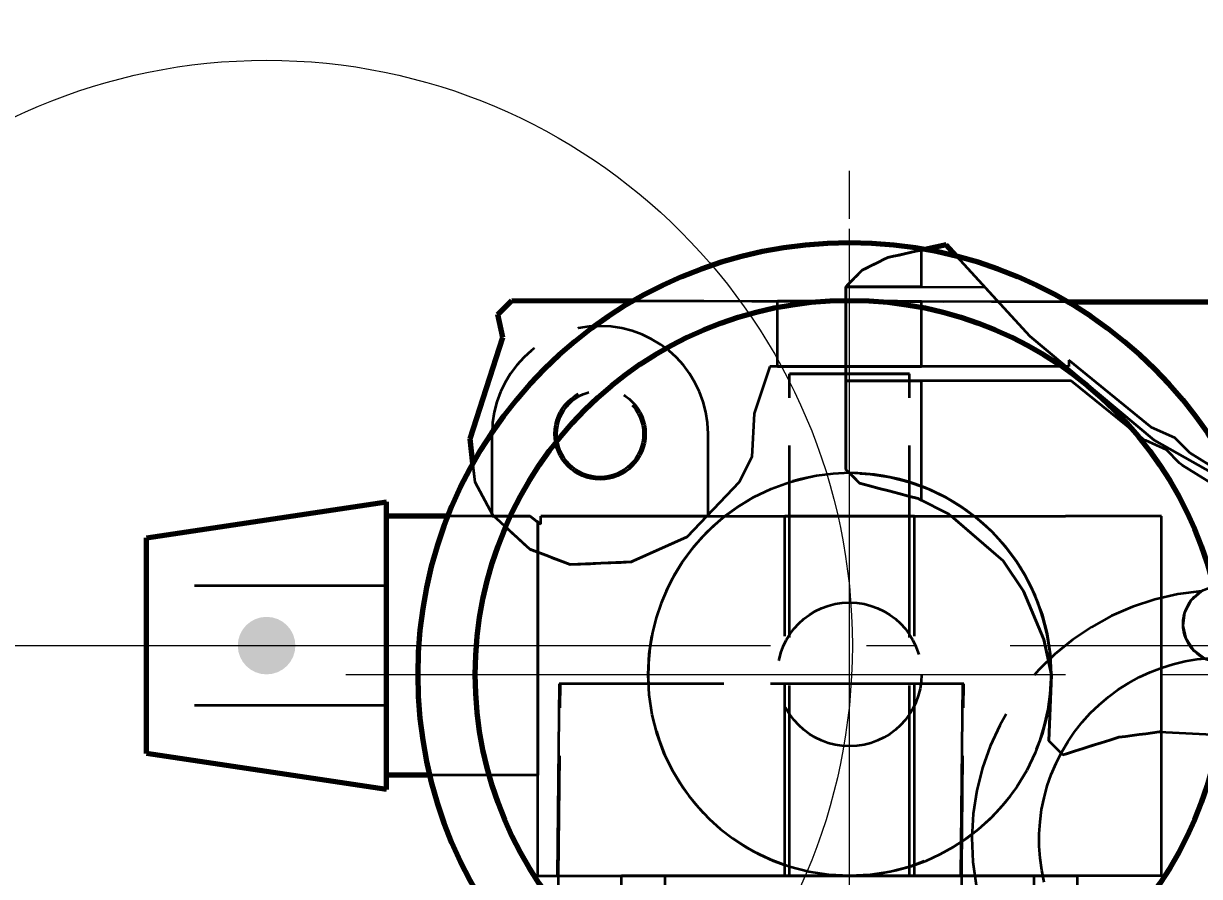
# Model space of a CAD drawing. Header units: millimetres. Extents: x 0 to 2208, y 0 to 420.
# Drawn here: x 72.25 to 96.76, y 249.46 to 267.25 of the extents above; entities that cross this region are included whole.
import ezdxf

# ---------------------------------------------------------------- set-up
doc = ezdxf.new("R2010")
doc.units = ezdxf.units.MM
doc.linetypes.add('IRAM-E-TRAZOS', pattern=[5, 4, -1])
doc.linetypes.add('IRAM-F-TRAZO-PUNTO', pattern=[20, 15, -2, 1, -2])
for name, color, linetype, lineweight in [('01-VISIBLE', 7, 'CONTINUOUS', 70), ('02-OCULTA', 4, 'IRAM-E-TRAZOS', 35), ('03-EJE', 1, 'IRAM-F-TRAZO-PUNTO', 18), ('04-COTA', 3, 'CONTINUOUS', 18), ('08-FINA', 5, 'CONTINUOUS', 18)]:
    doc.layers.add(name, color=color, linetype=linetype, lineweight=lineweight)
doc.styles.add('ISO3098', font='isocpeur.ttf')
doc.dimstyles.new('FLAMA-IRAM', dxfattribs={"dimtxt": 3.5, "dimasz": 3.5, "dimexe": 2, "dimexo": 1.5, "dimgap": 1, "dimtad": 1, "dimdec": 1, "dimtxsty": 'ISO3098', "dimblk": 'IRAM_FLECHA', "dimblk1": 'IRAM_FLECHA', "dimblk2": 'IRAM_FLECHA', "dimcen": 2.5, "dimclrd": 256, "dimclre": 256, "dimclrt": 256, "dimazin": 3, "dimtfac": 1, "dimtmove": 0, "dimatfit": 3, "dimlwd": 18, "dimlwe": 18})

# ---------------------------------------------------------------- blocks, each defined once
blk = doc.blocks.new('IRAM_FLECHA')
blk.add_solid([(0, 0), (-1, 0.125), (-1, -0.125)])

msp = doc.modelspace()

# ---------------------------------------------------------------- hatches: boundary and pattern name
at = {"layer": '08-FINA'}
h = msp.add_hatch(color=7, dxfattribs=at)
h.dxf.hatch_style = 1
edge = h.paths.add_edge_path()
edge.add_arc((77.315, 254.273), 0.6, 0, 360)

# ---------------------------------------------------------------- linework, layer by layer
at = {"layer": '01-VISIBLE'}
for p, q in [((91.475, 262.633), (91.03, 262.536)), ((91.696, 262.392), (91.475, 262.633)), ((82.135, 261.178), (82.425, 261.468)), ((82.425, 261.468), (84.958, 261.463)), ((94.002, 261.446), (111.16, 261.413)), ((82.24, 260.698), (82.135, 261.178)), ((81.555, 258.583), (82.24, 260.698)), ((81.614, 258.074), (81.555, 258.583)), ((74.815, 256.523), (79.815, 257.273)), ((81.092, 256.973), (79.815, 256.973)), ((79.815, 251.273), (74.815, 252.023)), ((80.713, 251.573), (79.815, 251.573))]:
    msp.add_line(p, q, dxfattribs=at)
for points in [[(79.815, 251.273), (79.815, 251.523), (79.815, 251.773), (79.815, 252.023), (79.815, 252.273), (79.815, 252.523), (79.815, 252.773), (79.815, 253.023), (79.815, 253.273), (79.815, 253.523), (79.815, 253.773), (79.815, 254.023), (79.815, 254.273), (79.815, 254.523), (79.815, 254.773), (79.815, 255.023), (79.815, 255.273), (79.815, 255.523), (79.815, 255.773), (79.815, 256.023), (79.815, 256.273), (79.815, 256.523), (79.815, 256.773), (79.815, 257.023), (79.815, 257.273)], [(74.815, 252.023), (74.815, 252.273), (74.815, 252.523), (74.815, 252.773), (74.815, 253.023), (74.815, 253.273), (74.815, 253.523), (74.815, 253.773), (74.815, 254.023), (74.815, 254.273), (74.815, 254.523), (74.815, 254.773), (74.815, 255.023), (74.815, 255.273), (74.815, 255.523), (74.815, 255.773), (74.815, 256.023), (74.815, 256.273), (74.815, 256.523)]]:
    msp.add_lwpolyline(points, dxfattribs=at)
msp.add_circle((89.465, 253.673), 7.8, dxfattribs=at)
for centre, radius, start, end in [((89.465, 253.673), 9, 90, -90), ((89.465, 253.673), 9, -90, 90), ((97.215, 250.223), 5.2, -95.5177, -3.8041)]:
    msp.add_arc(centre, radius, start, end, dxfattribs=at)
at = {"layer": '02-OCULTA'}
for p, q in [((91.475, 262.633), (90.26, 262.368)), ((91.03, 262.536), (90.26, 262.368)), ((90.965, 261.752), (90.965, 262.522)), ((93.22, 260.728), (91.475, 262.633)), ((90.26, 262.368), (89.73, 262.103)), ((90.26, 262.368), (89.73, 262.103)), ((93.22, 260.728), (91.696, 262.392)), ((89.73, 262.103), (89.385, 261.758)), ((89.73, 262.103), (89.385, 261.758)), ((89.385, 261.758), (89.385, 257.948)), ((89.385, 261.758), (89.385, 257.948)), ((89.385, 261.755), (89.385, 261.758)), ((89.385, 261.755), (89.385, 261.758)), ((89.385, 259.793), (89.385, 261.755)), ((89.385, 261.755), (92.285, 261.749)), ((89.385, 261.755), (92.285, 261.749)), ((89.385, 259.793), (89.385, 261.755)), ((92.285, 261.749), (93.22, 260.728)), ((92.285, 261.749), (93.22, 260.728)), ((82.135, 261.178), (82.425, 261.468)), ((82.425, 261.468), (111.16, 261.413)), ((84.958, 261.463), (94.002, 261.446)), ((87.965, 260.093), (87.965, 261.457)), ((90.965, 260.093), (90.965, 261.452)), ((82.24, 260.698), (82.135, 261.178)), ((81.555, 258.583), (82.24, 260.698)), ((95.815, 258.558), (93.22, 260.728)), ((93.22, 260.728), (95.815, 258.558)), ((93.22, 260.728), (95.815, 258.558)), ((95.815, 258.558), (93.22, 260.728)), ((87.8, 260.093), (87.48, 259.113)), ((87.8, 260.093), (87.48, 259.113)), ((94.035, 260.093), (87.8, 260.093)), ((94.035, 260.093), (87.8, 260.093)), ((94.035, 260.223), (94.035, 260.093)), ((95.76, 258.823), (94.035, 260.223)), ((94.035, 260.223), (94.035, 260.093)), ((95.76, 258.823), (94.035, 260.223)), ((88.215, 249.443), (88.215, 259.943)), ((89.385, 257.948), (89.385, 259.793)), ((89.385, 257.948), (89.385, 259.793)), ((94.035, 259.793), (89.385, 259.793)), ((94.035, 259.793), (89.385, 259.793)), ((90.715, 249.443), (90.715, 259.943)), ((90.965, 257.303), (90.965, 259.793)), ((94.064, 259.794), (94.035, 259.793)), ((94.064, 259.794), (94.035, 259.793)), ((94.083, 259.797), (94.064, 259.794)), ((94.083, 259.797), (94.064, 259.794)), ((95.571, 258.59), (94.083, 259.797)), ((95.571, 258.59), (94.083, 259.797)), ((87.48, 259.113), (87.43, 258.213)), ((87.48, 259.113), (87.43, 258.213)), ((96.24, 258.608), (95.76, 258.823)), ((96.24, 258.608), (95.76, 258.823)), ((81.66, 257.683), (81.555, 258.583)), ((82.015, 256.973), (82.015, 258.688)), ((82.015, 256.973), (82.015, 258.688)), ((82.015, 257.021), (82.015, 258.688)), ((82.015, 257.021), (82.015, 258.688)), ((86.515, 256.973), (86.515, 258.688)), ((86.515, 256.973), (86.515, 258.688)), ((86.515, 257), (86.515, 258.688)), ((86.515, 257), (86.515, 258.688)), ((95.592, 258.574), (95.571, 258.59)), ((95.592, 258.574), (95.571, 258.59)), ((95.614, 258.561), (95.592, 258.574)), ((95.614, 258.561), (95.592, 258.574)), ((95.637, 258.549), (95.614, 258.561)), ((95.637, 258.549), (95.614, 258.561)), ((97.587, 257.551), (95.815, 258.558)), ((95.815, 258.558), (98.022, 257.303)), ((95.815, 258.558), (97.587, 257.551)), ((98.515, 257.023), (95.815, 258.558)), ((96.555, 258.293), (96.24, 258.608)), ((96.555, 258.293), (96.24, 258.608)), ((96.067, 258.357), (95.637, 258.549)), ((96.067, 258.357), (95.637, 258.549)), ((96.343, 258.081), (96.067, 258.357)), ((96.343, 258.081), (96.067, 258.357)), ((81.66, 257.683), (81.614, 258.074)), ((87.43, 258.213), (87.165, 257.683)), ((87.43, 258.213), (87.165, 257.683)), ((96.369, 258.058), (96.343, 258.081)), ((96.369, 258.058), (96.343, 258.081)), ((97.516, 257.696), (96.555, 258.293)), ((97.665, 257.603), (96.555, 258.293)), ((89.385, 257.948), (89.46, 257.873)), ((89.385, 257.948), (89.675, 257.658)), ((89.46, 257.873), (89.675, 257.658)), ((96.397, 258.038), (96.369, 258.058)), ((96.397, 258.038), (96.369, 258.058)), ((97.507, 257.348), (96.397, 258.038)), ((97.507, 257.348), (96.397, 258.038)), ((82.03, 256.993), (81.66, 257.683)), ((82.03, 256.993), (81.66, 257.683)), ((87.165, 257.683), (86.08, 256.543)), ((87.165, 257.683), (86.08, 256.543)), ((89.675, 257.658), (90.895, 257.338)), ((89.675, 257.658), (90.895, 257.338)), ((90.895, 257.338), (91.53, 257.023)), ((90.895, 257.338), (91.53, 257.023)), ((82.015, 256.973), (81.092, 256.973)), ((82.015, 257.021), (82.03, 256.993)), ((82.015, 257.021), (82.03, 256.993)), ((82.015, 256.973), (82.809, 256.973)), ((82.809, 256.973), (82.015, 256.973)), ((82.015, 256.973), (82.809, 256.973)), ((82.8, 256.283), (82.03, 256.993)), ((82.8, 256.283), (82.03, 256.993)), ((82.03, 256.993), (82.052, 256.973)), ((82.03, 256.993), (82.052, 256.973)), ((82.052, 256.973), (82.809, 256.973)), ((82.052, 256.973), (82.809, 256.973)), ((82.809, 256.973), (82.052, 256.973)), ((82.965, 249.473), (82.965, 256.852)), ((82.965, 249.473), (82.965, 256.852)), ((82.965, 256.22), (82.965, 256.852)), ((82.965, 256.22), (82.965, 256.852)), ((83.029, 256.808), (83.029, 256.973)), ((86.515, 256.973), (83.029, 256.973)), ((86.515, 256.973), (83.029, 256.973)), ((83.029, 256.808), (83.029, 256.973)), ((86.489, 256.973), (83.029, 256.973)), ((86.489, 256.973), (83.029, 256.973)), ((84.965, 256.973), (86.867, 256.973)), ((84.965, 256.973), (93.965, 256.973)), ((84.965, 256.973), (86.489, 256.973)), ((84.965, 256.973), (86.489, 256.973)), ((86.08, 256.543), (86.489, 256.973)), ((86.08, 256.543), (86.489, 256.973)), ((86.489, 256.973), (86.515, 257)), ((86.489, 256.973), (86.515, 257)), ((86.867, 256.973), (92.063, 256.973)), ((88.115, 249.473), (88.115, 256.973)), ((90.815, 249.473), (90.815, 256.973)), ((91.53, 257.023), (92.665, 256.043)), ((91.53, 257.023), (91.588, 256.973)), ((91.588, 256.973), (93.965, 256.973)), ((92.665, 256.043), (91.588, 256.973)), ((91.588, 256.973), (92.063, 256.973)), ((92.063, 256.973), (93.965, 256.973)), ((95.965, 249.473), (95.965, 256.973)), ((95.965, 249.473), (95.965, 256.973)), ((95.965, 252.471), (95.965, 256.973)), ((95.965, 252.471), (95.965, 256.973)), ((86.08, 256.543), (84.915, 256.018)), ((86.08, 256.543), (84.915, 256.018)), ((84.965, 256.04), (86.08, 256.543)), ((84.965, 256.04), (86.08, 256.543)), ((83.645, 255.963), (82.8, 256.283)), ((83.645, 255.963), (82.8, 256.283)), ((84.915, 256.018), (83.645, 255.963)), ((84.915, 256.018), (83.645, 255.963)), ((93.09, 255.408), (92.665, 256.043)), ((92.665, 256.043), (93.09, 255.408)), ((79.815, 255.523), (74.815, 255.523)), ((93.515, 254.403), (93.09, 255.408)), ((93.09, 255.408), (93.515, 254.403)), ((93.67, 253.663), (93.515, 254.403)), ((93.515, 254.403), (93.67, 253.663)), ((93.67, 253.663), (93.62, 252.288)), ((93.62, 252.288), (93.67, 253.663)), ((93.67, 253.663), (93.62, 252.288)), ((93.62, 252.288), (93.67, 253.663)), ((93.665, 253.687), (93.67, 253.663)), ((93.67, 253.663), (93.665, 253.687)), ((83.414, 253.477), (83.357, 247.975)), ((83.383, 247.973), (83.44, 253.473)), ((91.818, 253.477), (83.414, 253.477)), ((83.44, 253.473), (83.414, 253.477)), ((91.844, 253.473), (83.44, 253.473)), ((91.818, 253.477), (91.761, 247.975)), ((91.786, 247.973), (91.844, 253.473)), ((91.844, 253.473), (91.818, 253.477)), ((79.815, 253.023), (74.815, 253.023)), ((95.075, 252.363), (95.92, 252.473)), ((95.075, 252.363), (95.92, 252.473)), ((95.92, 252.473), (97.03, 252.418)), ((95.92, 252.473), (97.03, 252.418)), ((93.62, 252.288), (93.91, 251.993)), ((93.91, 251.993), (93.62, 252.288)), ((93.91, 251.993), (93.62, 252.288)), ((93.62, 252.288), (93.91, 251.993)), ((93.91, 251.993), (95.075, 252.363)), ((93.91, 251.993), (95.075, 252.363)), ((93.965, 252.01), (93.91, 251.993)), ((93.965, 252.01), (93.91, 251.993)), ((82.965, 251.573), (80.713, 251.573)), ((84.715, 247.973), (84.715, 249.473)), ((84.965, 249.473), (93.965, 249.473)), ((84.965, 249.473), (89.465, 249.473)), ((85.621, 247.973), (85.621, 249.473)), ((89.465, 249.473), (93.965, 249.473)), ((93.309, 247.973), (93.309, 249.473)), ((94.215, 247.973), (94.215, 249.473))]:
    msp.add_line(p, q, dxfattribs=at)
for points in [[(90.26, 262.368), (90.378, 262.394), (90.495, 262.419), (90.612, 262.445), (90.73, 262.47), (90.847, 262.496), (90.965, 262.522)], [(90.965, 262.522), (90.847, 262.496), (90.73, 262.47), (90.612, 262.445), (90.495, 262.419), (90.378, 262.394), (90.26, 262.368)], [(90.26, 262.368), (90.172, 262.324), (90.083, 262.28), (89.995, 262.235), (89.907, 262.191), (89.818, 262.147), (89.73, 262.103)], [(89.73, 262.103), (89.818, 262.147), (89.907, 262.191), (89.995, 262.235), (90.083, 262.28), (90.172, 262.324), (90.26, 262.368)], [(89.385, 261.758), (89.442, 261.815), (89.5, 261.873), (89.557, 261.93), (89.615, 261.988), (89.672, 262.045), (89.73, 262.103)], [(89.73, 262.103), (89.672, 262.045), (89.615, 261.988), (89.557, 261.93), (89.5, 261.873), (89.442, 261.815), (89.385, 261.758)], [(89.385, 261.755), (89.648, 261.754), (89.912, 261.754), (90.175, 261.753), (90.438, 261.753), (90.702, 261.752), (90.965, 261.752)], [(90.965, 261.752), (90.702, 261.752), (90.438, 261.753), (90.175, 261.753), (89.912, 261.754), (89.648, 261.754), (89.385, 261.755)], [(90.965, 261.452), (90.715, 261.452), (90.465, 261.453), (90.215, 261.453), (89.965, 261.454), (89.715, 261.454), (89.465, 261.454), (89.215, 261.455), (88.965, 261.455), (88.715, 261.456), (88.465, 261.456), (88.215, 261.457), (87.965, 261.457)], [(87.965, 261.457), (88.215, 261.457), (88.465, 261.456), (88.715, 261.456), (88.965, 261.455), (89.215, 261.455), (89.465, 261.454), (89.715, 261.454), (89.965, 261.454), (90.215, 261.453), (90.465, 261.453), (90.715, 261.452), (90.965, 261.452)], [(90.965, 260.093), (90.715, 260.093), (90.465, 260.093), (90.215, 260.093), (89.965, 260.093), (89.715, 260.093), (89.465, 260.093), (89.215, 260.093), (88.965, 260.093), (88.715, 260.093), (88.465, 260.093), (88.215, 260.093), (87.965, 260.093)], [(87.965, 260.093), (88.215, 260.093), (88.465, 260.093), (88.715, 260.093), (88.965, 260.093), (89.215, 260.093), (89.465, 260.093), (89.715, 260.093), (89.965, 260.093), (90.215, 260.093), (90.465, 260.093), (90.715, 260.093), (90.965, 260.093)], [(90.715, 259.943), (90.465, 259.943), (90.215, 259.943), (89.965, 259.943), (89.715, 259.943), (89.465, 259.943), (89.215, 259.943), (88.965, 259.943), (88.715, 259.943), (88.465, 259.943), (88.215, 259.943)], [(88.215, 259.943), (88.465, 259.943), (88.715, 259.943), (88.965, 259.943), (89.215, 259.943), (89.465, 259.943), (89.715, 259.943), (89.965, 259.943), (90.215, 259.943), (90.465, 259.943), (90.715, 259.943)], [(89.385, 259.793), (89.648, 259.793), (89.912, 259.793), (90.175, 259.793), (90.438, 259.793), (90.702, 259.793), (90.965, 259.793)], [(90.965, 259.793), (90.702, 259.793), (90.438, 259.793), (90.175, 259.793), (89.912, 259.793), (89.648, 259.793), (89.385, 259.793)], [(89.385, 257.948), (89.433, 257.9), (89.482, 257.851), (89.53, 257.803), (89.578, 257.755), (89.627, 257.706), (89.675, 257.658)], [(89.675, 257.658), (89.627, 257.706), (89.578, 257.755), (89.53, 257.803), (89.482, 257.851), (89.433, 257.9), (89.385, 257.948)], [(89.675, 257.658), (89.878, 257.605), (90.082, 257.551), (90.285, 257.498), (90.488, 257.445), (90.692, 257.391), (90.895, 257.338)], [(90.895, 257.338), (90.692, 257.391), (90.488, 257.445), (90.285, 257.498), (90.082, 257.551), (89.878, 257.605), (89.675, 257.658)], [(90.895, 257.338), (90.907, 257.332), (90.918, 257.326), (90.93, 257.321), (90.942, 257.315), (90.953, 257.309), (90.965, 257.303)], [(90.965, 257.303), (90.953, 257.309), (90.942, 257.315), (90.93, 257.321), (90.918, 257.326), (90.907, 257.332), (90.895, 257.338)], [(79.815, 257.273), (79.815, 257.023), (79.815, 256.773), (79.815, 256.523), (79.815, 256.273), (79.815, 256.023), (79.815, 255.773), (79.815, 255.523), (79.815, 255.273), (79.815, 255.023), (79.815, 254.773), (79.815, 254.523), (79.815, 254.273), (79.815, 254.023), (79.815, 253.773), (79.815, 253.523), (79.815, 253.273), (79.815, 253.023), (79.815, 252.773), (79.815, 252.523), (79.815, 252.273), (79.815, 252.023), (79.815, 251.773), (79.815, 251.523), (79.815, 251.273)], [(79.815, 251.573), (79.815, 251.83), (79.815, 252.087), (79.815, 252.344), (79.815, 252.602), (79.815, 252.859), (79.815, 253.116), (79.815, 253.373), (79.815, 253.63), (79.815, 253.887), (79.815, 254.144), (79.815, 254.402), (79.815, 254.659), (79.815, 254.916), (79.815, 255.173), (79.815, 255.43), (79.815, 255.687), (79.815, 255.944), (79.815, 256.202), (79.815, 256.459), (79.815, 256.716), (79.815, 256.973)], [(79.815, 256.973), (79.815, 256.716), (79.815, 256.459), (79.815, 256.202), (79.815, 255.944), (79.815, 255.687), (79.815, 255.43), (79.815, 255.173), (79.815, 254.916), (79.815, 254.659), (79.815, 254.402), (79.815, 254.144), (79.815, 253.887), (79.815, 253.63), (79.815, 253.373), (79.815, 253.116), (79.815, 252.859), (79.815, 252.602), (79.815, 252.344), (79.815, 252.087), (79.815, 251.83), (79.815, 251.573)], [(82.8, 256.283), (82.675, 256.398), (82.551, 256.513), (82.426, 256.628), (82.301, 256.743), (82.176, 256.858), (82.052, 256.973)], [(82.052, 256.973), (82.176, 256.858), (82.301, 256.743), (82.426, 256.628), (82.551, 256.513), (82.675, 256.398), (82.8, 256.283)], [(82.809, 256.973), (82.834, 256.952), (82.859, 256.931), (82.885, 256.911), (82.912, 256.89), (82.938, 256.871), (82.965, 256.852)], [(82.965, 256.852), (82.938, 256.871), (82.912, 256.89), (82.885, 256.911), (82.859, 256.931), (82.834, 256.952), (82.809, 256.973)], [(83.029, 256.808), (83.018, 256.815), (83.007, 256.822), (82.997, 256.83), (82.986, 256.837), (82.975, 256.844), (82.965, 256.852)], [(82.965, 251.573), (82.965, 251.824), (82.965, 252.076), (82.965, 252.327), (82.965, 252.578), (82.965, 252.83), (82.965, 253.081), (82.965, 253.332), (82.965, 253.584), (82.965, 253.835), (82.965, 254.087), (82.965, 254.338), (82.965, 254.589), (82.965, 254.841), (82.965, 255.092), (82.965, 255.343), (82.965, 255.595), (82.965, 255.846), (82.965, 256.097), (82.965, 256.349), (82.965, 256.6), (82.965, 256.852)], [(82.965, 256.852), (82.965, 256.6), (82.965, 256.349), (82.965, 256.097), (82.965, 255.846), (82.965, 255.595), (82.965, 255.343), (82.965, 255.092), (82.965, 254.841), (82.965, 254.589), (82.965, 254.338), (82.965, 254.087), (82.965, 253.835), (82.965, 253.584), (82.965, 253.332), (82.965, 253.081), (82.965, 252.83), (82.965, 252.578), (82.965, 252.327), (82.965, 252.076), (82.965, 251.824), (82.965, 251.573)], [(83.029, 256.808), (83.018, 256.815), (83.007, 256.822), (82.997, 256.83), (82.986, 256.837), (82.975, 256.844), (82.965, 256.852)], [(82.965, 256.22), (82.965, 256.326), (82.965, 256.431), (82.965, 256.536), (82.965, 256.641), (82.965, 256.746), (82.965, 256.852)], [(82.965, 256.852), (82.965, 256.746), (82.965, 256.641), (82.965, 256.536), (82.965, 256.431), (82.965, 256.326), (82.965, 256.22)], [(83.029, 256.973), (83.305, 256.973), (83.582, 256.973), (83.858, 256.973), (84.135, 256.973), (84.412, 256.973), (84.688, 256.973), (84.965, 256.973)], [(83.029, 256.973), (83.305, 256.973), (83.582, 256.973), (83.858, 256.973), (84.135, 256.973), (84.412, 256.973), (84.688, 256.973), (84.965, 256.973)], [(90.815, 256.973), (90.545, 256.973), (90.275, 256.973), (90.005, 256.973), (89.735, 256.973), (89.465, 256.973), (89.195, 256.973), (88.925, 256.973), (88.655, 256.973), (88.385, 256.973), (88.115, 256.973)], [(88.115, 256.973), (88.385, 256.973), (88.655, 256.973), (88.925, 256.973), (89.195, 256.973), (89.465, 256.973), (89.735, 256.973), (90.005, 256.973), (90.275, 256.973), (90.545, 256.973), (90.815, 256.973)], [(95.965, 256.973), (95.715, 256.973), (95.465, 256.973), (95.215, 256.973), (94.965, 256.973), (94.715, 256.973), (94.465, 256.973), (94.215, 256.973), (93.965, 256.973)], [(95.965, 256.973), (95.679, 256.973), (95.394, 256.973), (95.108, 256.973), (94.822, 256.973), (94.536, 256.973), (94.251, 256.973), (93.965, 256.973)], [(74.815, 256.523), (74.815, 256.273), (74.815, 256.023), (74.815, 255.773), (74.815, 255.523), (74.815, 255.273), (74.815, 255.023), (74.815, 254.773), (74.815, 254.523), (74.815, 254.273), (74.815, 254.023), (74.815, 253.773), (74.815, 253.523), (74.815, 253.273), (74.815, 253.023), (74.815, 252.773), (74.815, 252.523), (74.815, 252.273), (74.815, 252.023)], [(82.965, 256.22), (82.938, 256.231), (82.91, 256.241), (82.883, 256.252), (82.855, 256.262), (82.828, 256.273), (82.8, 256.283)], [(82.8, 256.283), (82.828, 256.273), (82.855, 256.262), (82.883, 256.252), (82.91, 256.241), (82.938, 256.231), (82.965, 256.22)], [(83.645, 255.963), (83.532, 256.006), (83.418, 256.049), (83.305, 256.092), (83.192, 256.135), (83.078, 256.178), (82.965, 256.22)], [(82.965, 256.22), (83.078, 256.178), (83.192, 256.135), (83.305, 256.092), (83.418, 256.049), (83.532, 256.006), (83.645, 255.963)], [(84.915, 256.018), (84.703, 256.009), (84.492, 256), (84.28, 255.99), (84.068, 255.981), (83.857, 255.972), (83.645, 255.963)], [(83.645, 255.963), (83.857, 255.972), (84.068, 255.981), (84.28, 255.99), (84.492, 256), (84.703, 256.009), (84.915, 256.018)], [(84.965, 256.04), (84.957, 256.037), (84.948, 256.033), (84.94, 256.029), (84.932, 256.025), (84.923, 256.022), (84.915, 256.018)], [(84.915, 256.018), (84.923, 256.022), (84.932, 256.025), (84.94, 256.029), (84.948, 256.033), (84.957, 256.037), (84.965, 256.04)], [(74.815, 253.023), (74.815, 253.273), (74.815, 253.523), (74.815, 253.773), (74.815, 254.023), (74.815, 254.273), (74.815, 254.523), (74.815, 254.773), (74.815, 255.023), (74.815, 255.273), (74.815, 255.523)], [(74.815, 255.523), (74.815, 255.273), (74.815, 255.023), (74.815, 254.773), (74.815, 254.523), (74.815, 254.273), (74.815, 254.023), (74.815, 253.773), (74.815, 253.523), (74.815, 253.273), (74.815, 253.023)], [(79.815, 253.023), (79.815, 253.273), (79.815, 253.523), (79.815, 253.773), (79.815, 254.023), (79.815, 254.273), (79.815, 254.523), (79.815, 254.773), (79.815, 255.023), (79.815, 255.273), (79.815, 255.523)], [(79.815, 255.523), (79.815, 255.273), (79.815, 255.023), (79.815, 254.773), (79.815, 254.523), (79.815, 254.273), (79.815, 254.023), (79.815, 253.773), (79.815, 253.523), (79.815, 253.273), (79.815, 253.023)], [(96.859, 254.006), (96.632, 254.175), (96.478, 254.412), (96.416, 254.688), (96.454, 254.969), (96.587, 255.219), (96.799, 255.406)], [(93.519, 249.338), (93.469, 249.587), (93.434, 249.839), (93.417, 250.092), (93.417, 250.347), (93.434, 250.6), (93.467, 250.852), (93.518, 251.101), (93.585, 251.346), (93.668, 251.586), (93.767, 251.82), (93.881, 252.047), (94.011, 252.266), (94.155, 252.475), (94.312, 252.675), (94.482, 252.863), (94.665, 253.04), (94.859, 253.204), (95.063, 253.355), (95.277, 253.492), (95.5, 253.614), (95.731, 253.721), (95.968, 253.812), (96.21, 253.888), (96.458, 253.947), (96.708, 253.989), (96.961, 254.014)], [(95.92, 252.473), (95.779, 252.455), (95.638, 252.436), (95.498, 252.418), (95.357, 252.4), (95.216, 252.381), (95.075, 252.363)], [(95.075, 252.363), (95.216, 252.381), (95.357, 252.4), (95.498, 252.418), (95.638, 252.436), (95.779, 252.455), (95.92, 252.473)], [(95.92, 252.473), (95.928, 252.473), (95.935, 252.472), (95.942, 252.472), (95.95, 252.471), (95.957, 252.471), (95.965, 252.471)], [(95.965, 252.471), (95.957, 252.471), (95.95, 252.471), (95.942, 252.472), (95.935, 252.472), (95.928, 252.473), (95.92, 252.473)], [(95.075, 252.363), (94.89, 252.304), (94.705, 252.245), (94.52, 252.187), (94.335, 252.128), (94.15, 252.069), (93.965, 252.01)], [(93.965, 252.01), (94.15, 252.069), (94.335, 252.128), (94.52, 252.187), (94.705, 252.245), (94.89, 252.304), (95.075, 252.363)], [(82.965, 249.473), (83.215, 249.473), (83.465, 249.473), (83.715, 249.473), (83.965, 249.473), (84.215, 249.473), (84.465, 249.473), (84.715, 249.473), (84.965, 249.473)], [(82.965, 249.473), (83.251, 249.473), (83.536, 249.473), (83.822, 249.473), (84.108, 249.473), (84.394, 249.473), (84.679, 249.473), (84.965, 249.473)], [(94.215, 249.473), (93.965, 249.473), (93.715, 249.473), (93.465, 249.473), (93.215, 249.473), (92.965, 249.473), (92.715, 249.473), (92.465, 249.473), (92.215, 249.473), (91.965, 249.473), (91.715, 249.473), (91.465, 249.473), (91.215, 249.473), (90.965, 249.473), (90.715, 249.473), (90.465, 249.473), (90.215, 249.473), (89.965, 249.473), (89.715, 249.473), (89.465, 249.473), (89.215, 249.473), (88.965, 249.473), (88.715, 249.473), (88.465, 249.473), (88.215, 249.473), (87.965, 249.473), (87.715, 249.473), (87.465, 249.473), (87.215, 249.473), (86.965, 249.473), (86.715, 249.473), (86.465, 249.473), (86.215, 249.473), (85.965, 249.473), (85.715, 249.473), (85.465, 249.473), (85.215, 249.473), (84.965, 249.473), (84.715, 249.473)], [(84.715, 249.473), (84.965, 249.473), (85.215, 249.473), (85.465, 249.473), (85.715, 249.473), (85.965, 249.473), (86.215, 249.473), (86.465, 249.473), (86.715, 249.473), (86.965, 249.473), (87.215, 249.473), (87.465, 249.473), (87.715, 249.473), (87.965, 249.473), (88.215, 249.473), (88.465, 249.473), (88.715, 249.473), (88.965, 249.473), (89.215, 249.473), (89.465, 249.473), (89.715, 249.473), (89.965, 249.473), (90.215, 249.473), (90.465, 249.473), (90.715, 249.473), (90.965, 249.473), (91.215, 249.473), (91.465, 249.473), (91.715, 249.473), (91.965, 249.473), (92.215, 249.473), (92.465, 249.473), (92.715, 249.473), (92.965, 249.473), (93.215, 249.473), (93.465, 249.473), (93.715, 249.473), (93.965, 249.473), (94.215, 249.473)], [(93.309, 249.473), (93.053, 249.473), (92.796, 249.473), (92.54, 249.473), (92.284, 249.473), (92.028, 249.473), (91.771, 249.473), (91.515, 249.473), (91.259, 249.473), (91.003, 249.473), (90.746, 249.473), (90.49, 249.473), (90.234, 249.473), (89.978, 249.473), (89.721, 249.473), (89.465, 249.473), (89.209, 249.473), (88.952, 249.473), (88.696, 249.473), (88.44, 249.473), (88.184, 249.473), (87.927, 249.473), (87.671, 249.473), (87.415, 249.473), (87.159, 249.473), (86.902, 249.473), (86.646, 249.473), (86.39, 249.473), (86.134, 249.473), (85.877, 249.473), (85.621, 249.473)], [(85.621, 249.473), (85.877, 249.473), (86.134, 249.473), (86.39, 249.473), (86.646, 249.473), (86.902, 249.473), (87.159, 249.473), (87.415, 249.473), (87.671, 249.473), (87.927, 249.473), (88.184, 249.473), (88.44, 249.473), (88.696, 249.473), (88.952, 249.473), (89.209, 249.473), (89.465, 249.473), (89.721, 249.473), (89.978, 249.473), (90.234, 249.473), (90.49, 249.473), (90.746, 249.473), (91.003, 249.473), (91.259, 249.473), (91.515, 249.473), (91.771, 249.473), (92.028, 249.473), (92.284, 249.473), (92.54, 249.473), (92.796, 249.473), (93.053, 249.473), (93.309, 249.473)], [(90.815, 249.473), (90.545, 249.473), (90.275, 249.473), (90.005, 249.473), (89.735, 249.473), (89.465, 249.473), (89.195, 249.473), (88.925, 249.473), (88.655, 249.473), (88.385, 249.473), (88.115, 249.473)], [(88.115, 249.473), (88.385, 249.473), (88.655, 249.473), (88.925, 249.473), (89.195, 249.473), (89.465, 249.473), (89.735, 249.473), (90.005, 249.473), (90.275, 249.473), (90.545, 249.473), (90.815, 249.473)], [(95.965, 249.473), (95.715, 249.473), (95.465, 249.473), (95.215, 249.473), (94.965, 249.473), (94.715, 249.473), (94.465, 249.473), (94.215, 249.473), (93.965, 249.473)], [(95.965, 249.473), (95.679, 249.473), (95.394, 249.473), (95.108, 249.473), (94.822, 249.473), (94.536, 249.473), (94.251, 249.473), (93.965, 249.473)]]:
    msp.add_lwpolyline(points, dxfattribs=at)
for centre, radius in [((89.465, 253.673), 9), ((84.265, 258.688), 0.95), ((84.265, 258.688), 0.95), ((84.265, 258.688), 0.9), ((84.265, 258.688), 0.9), ((84.265, 258.688), 0.9), ((84.265, 258.688), 0.9), ((89.465, 253.673), 4.2), ((97.215, 254.723), 0.8), ((97.215, 254.723), 0.8), ((97.215, 254.723), 0.8), ((89.465, 253.673), 1.5), ((89.465, 253.673), 1.5)]:
    msp.add_circle(centre, radius, dxfattribs=at)
for centre, radius, start, end in [((84.265, 258.688), 2.25, 0, 180), ((84.265, 258.688), 2.25, 0, 180), ((89.465, 253.673), 4.2, 51.7868, 128.2132), ((89.465, 253.673), 4.2, 0.1907, 90.0682), ((89.465, 253.673), 4.2, 51.7868, 90.0682), ((84.265, 258.688), 2.25, -130.3395, -123.3363), ((84.265, 258.688), 2.25, -130.3395, -123.3363), ((89.465, 253.673), 4.2, 128.2132, -90), ((89.465, 253.673), 4.2, -90, 51.7868), ((89.465, 253.673), 4.2, 0.1907, 51.7868), ((97.215, 250.223), 5.2, 94.5886, -95.5177)]:
    msp.add_arc(centre, radius, start, end, dxfattribs=at)
at = {"layer": '03-EJE'}
for p, q in [((89.465, 243.173), (89.465, 264.173)), ((89.465, 97.473), (89.465, 262.968)), ((72.815, 254.273), (97.465, 254.273)), ((78.965, 253.673), (99.965, 253.673))]:
    msp.add_line(p, q, dxfattribs=at)
at = {"layer": '08-FINA'}
msp.add_line((43.14, 254.273), (77.315, 254.273), dxfattribs=at)
for centre, radius in [((93.121, 254.22), 32.625), ((77.315, 254.273), 12.208)]:
    msp.add_circle(centre, radius, dxfattribs=at)

# ---------------------------------------------------------------- dimensions: what is measured, and where the dimension line sits
at = {"layer": '04-COTA'}
msp.add_linear_dim(base=(70.14, 271.673), p1=(70.14, 262.673), p2=(135.21, 262.673), dimstyle='FLAMA-IRAM', override={"dimlfac": 2}, dxfattribs=at).render()

doc.saveas('drawing.dxf')
